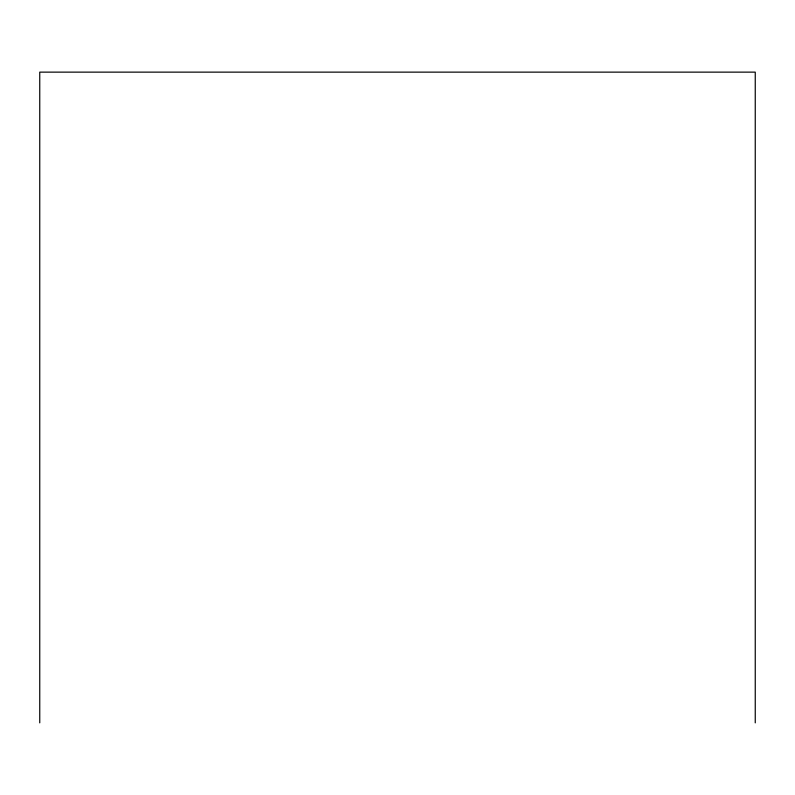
<?xml version="1.0" encoding="UTF-8"?>
<svg xmlns="http://www.w3.org/2000/svg" width="795" height="795" viewBox="0 0 795 795"><rect width="100%" height="100%" fill="white"/><g stroke="black" fill="none" stroke-linecap="round" stroke-linejoin="round"><path stroke-width="1.19" d="M755.25 722.864L755.25 72.136L39.75 72.136L39.75 722.864"/></g></svg>
